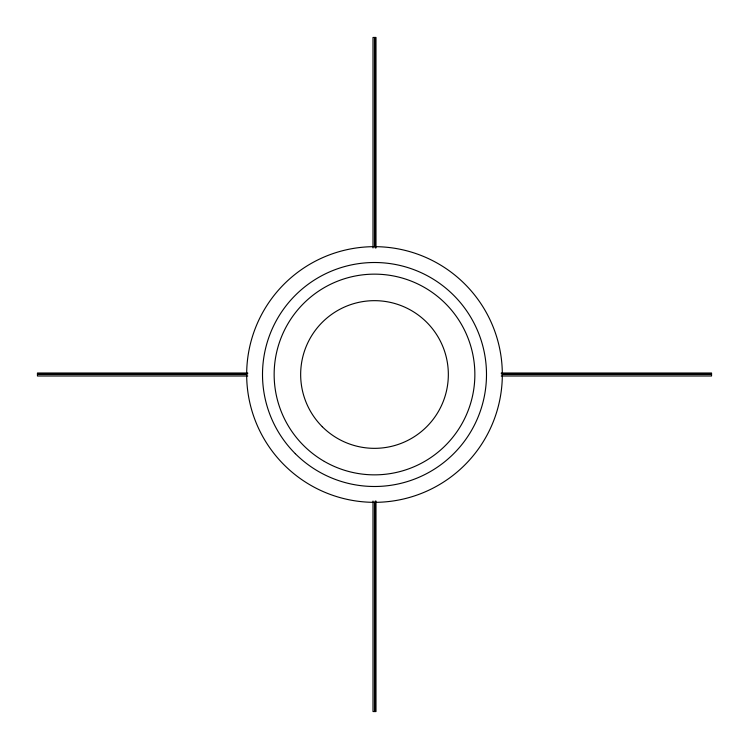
<?xml version="1.0" encoding="UTF-8"?>
<svg xmlns="http://www.w3.org/2000/svg" width="749" height="749" viewBox="0 0 749 749"><rect width="100%" height="100%" fill="white"/><g stroke="black" fill="none" stroke-linecap="round" stroke-linejoin="round"><path stroke-width="1.12" d="M247.732 373.002L37.45 373.002L37.45 375.998L247.732 375.998M501.268 373.002L711.55 373.002L711.55 375.998L501.268 375.998M37.45 373.751L247.732 373.751M501.268 373.751L711.55 373.751M37.45 374.5L246.674 374.5M502.326 374.5A127.826 127.826 0 0 1 310.582 485.202A127.826 127.826 0 0 1 310.582 263.798A127.826 127.826 0 0 1 502.326 374.5L711.55 374.5M375.998 247.956L375.998 37.45L373.002 37.45L373.002 247.956M375.998 501.044L375.998 711.55L373.002 711.55L373.002 501.044M375.249 37.45L375.249 247.956M375.249 501.044L375.249 711.55M374.5 37.45L374.5 246.674M374.5 502.326L374.5 711.55M322.285 426.715A73.842 73.842 0 0 0 445.824 393.609A73.842 73.842 0 0 0 355.391 303.176A73.842 73.842 0 0 0 322.285 426.715M295.312 453.688A111.985 111.985 0 0 0 482.674 403.486A111.985 111.985 0 0 0 345.514 266.326A111.985 111.985 0 0 0 295.312 453.688M324.326 461.412A100.357 100.357 0 0 0 474.857 374.5A100.357 100.357 0 0 0 324.326 287.588A100.357 100.357 0 0 0 324.326 461.412"/></g></svg>
